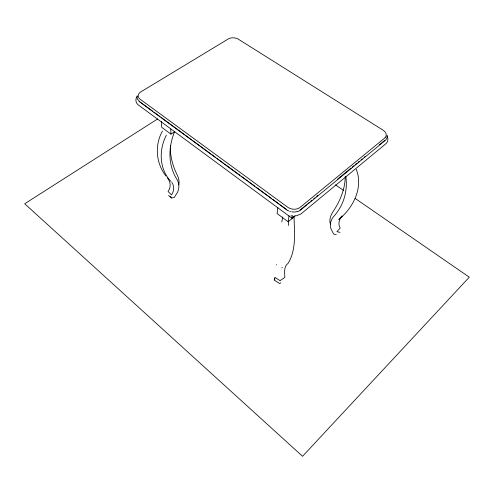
<?xml version="1.0" encoding="UTF-8"?>
<svg xmlns="http://www.w3.org/2000/svg" width="494" height="494" viewBox="0 0 494 494"><rect width="100%" height="100%" fill="white"/><g stroke="black" fill="none" stroke-linecap="round" stroke-linejoin="round"><path stroke-width="0.74" d="M288.391 225.48L288.65 221.133M277.819 207.529L277.091 213.55L288.187 221.794L295.647 215.643M288.187 221.794L289.027 215.798M137.363 96.213C135.084 98.646 135.51 102.74 138.092 104.777L291.948 218.2L292.306 215.711M281.833 221.892L282.735 216.897M137.141 95.817L136.986 97.503L137.727 99.819M274.17 280.03L274.868 277.35L280.067 280.697L284.81 277.4C284.76 272.682 283.568 266.383 288.15 263.277C296.641 249.39 294.301 231.834 294.029 216.286M274.936 278.523L274.491 280.228L279.66 283.568L280.839 282.747M166.361 135.146C158.722 149.731 159.068 169.269 171.017 181.496M162.477 131.071C154.406 145.069 155.999 163.508 166.027 176.099M281.87 267.921L282.204 267.31M299.494 210.487L306.601 204.639M307.787 203.67L309.565 202.207M310.751 201.231L311.93 200.261M313.709 198.798L314.894 197.822M316.673 196.365L317.852 195.389M337.396 179.322L351.018 168.121M352.203 167.145L353.982 165.681M355.161 164.712L356.94 163.248M358.125 162.273L359.311 161.303M361.089 159.84L362.269 158.864M364.047 157.407L365.233 156.431M379.448 144.742L384.777 140.364M300.21 210.395L385.623 140.117L387.068 137.659L387.166 135.146M291.948 218.2L294.906 215.755M161.415 121.45L161.711 127.298L170.943 134.146L174.672 131.688M157.623 118.943L24.7 203.763L302.55 456.308L469.3 277.183L355.149 198.415M299.129 211.018L297.172 211.759M296.19 215.847L300.858 214.044L386.098 143.55C388.062 141.673 388.445 138.499 387.086 136.159M168.534 195.519L171.684 197.977L174.258 197.489L177.55 192.24A29.307 19.062 -15.4 0 0 177.155 179.785A101.869 67.906 -24.2 0 1 174.45 131.96M290.978 215.798L292.287 215.983M340.057 232.371L336.927 231.698L340.187 228.03C337.729 224.177 339.131 219.101 342.126 215.977L338.816 219.503C353.173 207.863 363.565 187.646 356.236 169.294M336.278 234.644L333.611 234.07L330.986 228.833A30.227 19.192 10.4 0 1 333.543 216.705A106.148 71.21 18.6 0 0 345.88 176.71M335.494 184.849L343.738 190.536M152.584 111.131L139.561 101.573A8.342 5.545 -2.3 0 1 138.339 99.899M153.825 112.045L160.025 116.596M161.266 117.504L184.213 134.349M185.454 135.263L191.653 139.814M192.895 140.722L215.841 157.567M217.082 158.475L223.282 163.026M224.523 163.94L240.028 175.321M241.263 176.228L247.469 180.785M248.71 181.693L254.91 186.244M256.151 187.158L271.657 198.539M272.892 199.446L279.098 203.997M280.339 204.911L286.539 209.462M139.055 101.437L287.434 210.382M170.183 196.482L171.684 197.977M167.423 177.982C170.702 181.656 171.233 187.559 168.04 191.456L171.56 194.951C174.067 191.302 174.635 186.065 171.795 182.434M276.554 264.543L276.584 264.92M170.745 129.033L170.943 134.146M170.374 145.322A105.648 72.056 16.5 0 0 177.358 175.277A28.806 18.074 23.5 0 1 178.76 184.954M296.851 211.648A9.324 7.04 8.3 0 1 291.67 211.827M290.639 211.593A9.324 7.04 8.3 0 1 289.638 211.265M288.681 210.864A9.324 7.04 8.3 0 1 287.774 210.376M345.257 176.457A110.508 67.845 -20.8 0 1 332.9 211.864A29.547 16.351 -25.9 0 0 330.375 224.017M385.104 137.709L299.592 207.795A8.941 6.737 8.2 0 1 288.36 207.684L139.654 98.88A8.003 5.304 -2.2 0 1 140.302 92.205L228.703 38.705A7.336 4.557 2.9 0 1 237.873 38.896L383.603 130.509A8.262 5.588 12.1 0 1 385.104 137.709"/></g></svg>
